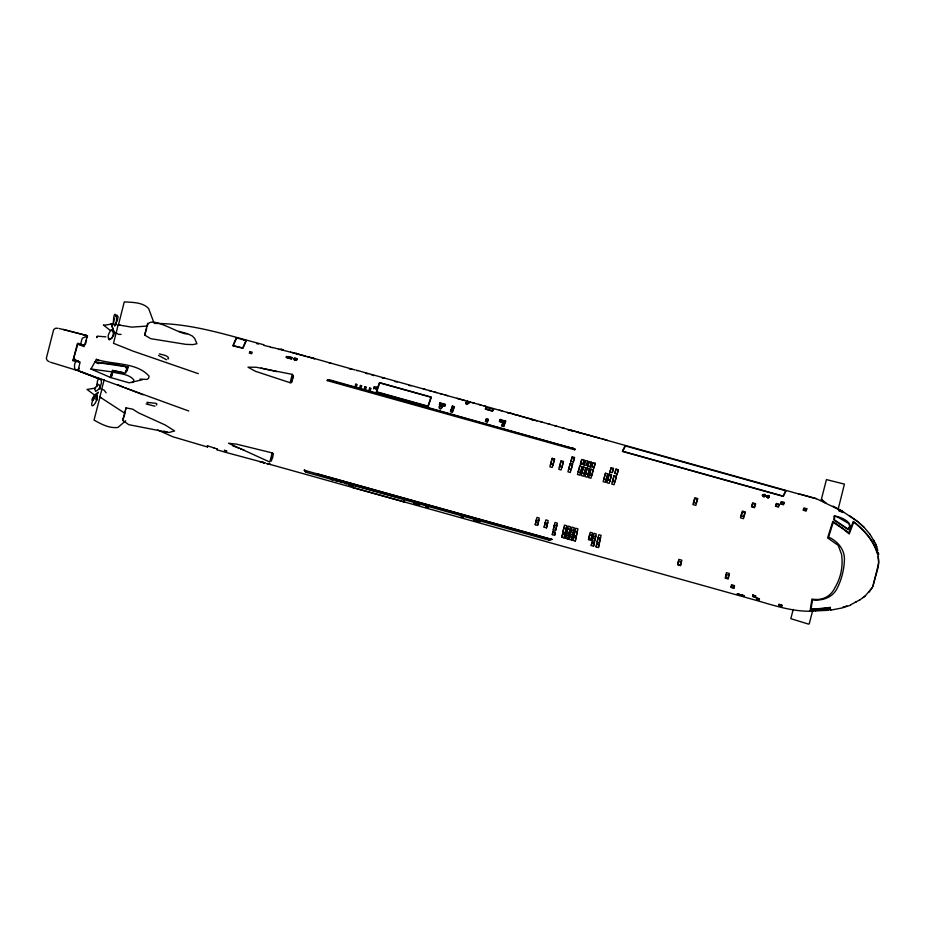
<?xml version="1.0" encoding="UTF-8"?>
<svg xmlns="http://www.w3.org/2000/svg" width="926" height="926" viewBox="0 0 926 926"><rect width="100%" height="100%" fill="white"/><g stroke="black" fill="none" stroke-linecap="round" stroke-linejoin="round"><path stroke-width="1.39" d="M122.683 420.323L126.04 407.88L132.684 409.165L138.449 412.822L165.21 424.999L174.609 430.926L168.926 432.523L128.714 424.664L122.707 420.381L124.721 414.385M188.754 411.005L78.062 370.701L80.064 362.24L74.103 359.716L74.705 358.663M96.663 386.397L97.462 380.991L98.793 378.225M95.008 395.437L87.032 389.441L95.679 388.052M110.275 330.466L103.504 325.061M103.457 325.339L113.504 323.787A3.808 1.377 89.3 0 1 114.187 324.679L114.697 326.091C119.558 318.139 113.308 305.302 113.435 323.868M101.929 389.441L99.765 396.941M118.331 325.315L124.281 301.888C132.256 302.432 143.171 302.154 148.716 308.717L154.005 323M147.697 323.243L144.676 335.073L150.718 338.673L185.848 344.356L192.816 344.622L196.925 343.754L194.622 338.326L192.226 335.941L187.48 333.707C181.45 335.86 149.676 313.567 147.327 325.848M113.296 323.382L114.407 318.278M125.103 413.181L125.427 410.82M304.353 470.269L551.792 539.453L549.095 540.217L305.696 472.167L304.341 470.304L305.719 470.651M332.839 478.719L332.689 479.992L331.369 479.622M336.138 479.645L335.988 480.918L337.307 481.277L337.458 480.015M340.745 480.93L340.594 482.203L341.914 482.562M346.694 482.596L346.544 483.858L345.224 483.499M426.643 505.955L426.585 506.881M428.078 506.36L428.032 507.286M461.646 515.689L461.576 516.65M463.081 516.095L463.023 517.055M477.966 520.296L477.92 521.234M479.413 520.701L479.355 521.627M756.681 599.076L756.75 598.219L759.077 598.867L759.007 599.724M781.613 606.136L781.683 605.28L779.368 604.609L779.287 605.477M878.6 563.274L873.507 584.283M352.609 484.46L352.609 487.493L404.523 502.008L404.303 500.503M404.164 499.079L404.187 501.857M327.248 380.609L329.343 379.753L574.93 449.006L574.687 449.781L327.248 380.609L327.491 379.857L329.343 379.753M574.687 449.781L572.754 447.802M291.597 381.362L293.368 375.447M97.045 386.003L97.635 383.468M535.228 524.729L536.941 517.403L539.256 518.051L537.555 525.378L535.228 524.729L536.582 519.474M544.152 527.218L545.854 519.891L548.169 520.539L546.467 527.866L544.152 527.218L545.159 523.283M552.301 534.626L552.949 531.455L555.264 532.103L554.616 535.274L552.301 534.626L553.32 530.656M553.285 529.776L554.987 522.449L557.302 523.097L555.6 530.424L553.285 529.776L554.628 524.521M561.827 537.288L562.464 534.117L564.779 534.765L564.142 537.937L561.827 537.288L562.846 533.318M562.811 532.438L564.513 525.111L566.828 525.76L565.126 533.087L562.811 532.438L564.154 527.183M565.543 538.33L566.18 535.147L568.495 535.795L567.858 538.978L565.543 538.33L566.55 534.36M566.515 533.469L568.228 526.142L570.543 526.79L568.842 534.117L566.515 533.469L567.87 528.214M569.259 539.36L569.895 536.189L572.21 536.837L571.573 540.008L569.259 539.36L570.266 535.39M570.231 534.51L571.932 527.183L574.259 527.832L572.546 535.159L570.231 534.51L571.573 529.255M572.962 540.402L573.611 537.23L575.926 537.879L575.278 541.05L572.962 540.402L573.981 536.432M573.946 535.552L575.648 528.225L577.963 528.873L576.261 536.2L573.946 535.552L574.953 531.605M588.508 539.615L590.209 532.288L592.524 532.936L590.823 540.263L588.508 539.615L589.85 534.36M591.239 545.507L591.876 542.335L594.191 542.983L593.554 546.155L591.239 545.507L592.258 541.536M592.212 540.657L593.925 533.33L596.24 533.978L594.538 541.305L592.212 540.657L593.566 535.402M596.112 546.872L596.761 543.701L599.076 544.349L598.439 547.521L596.112 546.872L597.131 542.902M597.096 542.023L598.798 534.696L601.124 535.344L599.411 542.671L597.096 542.023L598.103 538.075M126.04 407.88L125.647 409.662M108.562 337.62C108.203 343.801 114.812 334.83 114.65 332.33M87.171 337.492L87.519 335.733L84.046 346.648L78.097 344.136M79.601 362.043L72.992 360.689L77.309 343.812L83.919 345.178M78.154 343.037L72.992 360.689M76.117 361.672C73.409 362.911 74.08 373.502 78.097 369.312M80.435 344.808L82.252 338.21L86.06 336.775L86.766 335.536L59.276 328.533M85.47 344.113L86.488 340.143M104.187 379.66L101.779 389.059L104.129 390.17L106.166 392.832M121.121 334.402L118.412 334.367L116.178 332.816L113.493 343.315L132.754 351.023L198.314 373.664M101.166 397.717L99.973 397.069L94.035 420.091C101.212 424.143 109.418 428.576 117.938 427.442L125.728 420.798M125.797 372.97L126.816 369.011L125.346 366.638L94.811 362.182L90.956 369.011L110.333 377.391L112.555 370.4L122.718 372.426M110.333 377.391L112.555 370.4M142.291 379.753L129.189 382.832L110.981 377.634L113.122 370.713L124.721 373.213L128.101 366.974L115.403 364.45L94.903 362.008L96.397 359.369C112.74 364.913 136.805 361.997 149.098 376.211L148.507 378.502L146.817 379.428L139.953 379.104M111.953 375.308L113.122 370.713M127.07 371.002L128.101 366.974M373.78 388.955L374.382 386.628L376.697 387.276L376.095 389.603M550.6 464.019L549.894 466.797L552.209 467.433L554.535 458.995L552.22 458.347L551.167 461.9L550.6 464.019L552.915 464.667M550.542 464.921L552.22 458.347M537.555 525.378L538.897 520.123M552.857 465.57L554.535 458.995M559.512 466.507L558.806 469.285L561.121 469.933L563.459 461.495L561.133 460.847L560.091 464.389L559.512 466.507L561.839 467.155M559.454 467.41L561.133 460.847M546.467 527.866L547.81 522.611M562.105 466.75L563.459 461.495M568.645 469.065L567.939 471.832L570.254 472.48L572.592 464.042L570.277 463.394L569.224 466.947L568.645 469.065L570.972 469.714M568.587 469.968L570.277 463.394M570.856 462.143L572.21 456.842L574.525 457.49L573.171 462.792M555.6 530.424L556.943 525.169M571.238 469.297L572.592 464.042M554.616 535.274L555.299 532.624M578.171 471.728L577.465 474.494L579.78 475.142L582.107 466.704L579.792 466.056L578.738 469.609L578.171 471.728L580.486 472.376M578.449 471.311L579.792 466.056M580.382 464.806L581.736 459.504L584.051 460.153L583.033 464.123M565.126 533.087L566.133 529.14M580.428 473.279L582.107 466.704M564.142 537.937L565.161 533.966M581.887 472.769L581.181 475.536L583.496 476.184L585.822 467.746L583.507 467.098L582.454 470.651L581.887 472.769L584.202 473.417M581.829 473.672L583.507 467.098M584.086 465.836L585.44 460.546L587.767 461.194L586.748 465.165M568.842 534.117L569.849 530.181M584.48 473.001L585.822 467.746M567.858 538.978L568.877 535.008M585.602 473.799L584.885 476.577L587.211 477.226L589.538 468.787L587.223 468.139L586.17 471.681L585.602 473.799L587.917 474.448M585.545 474.702L587.223 468.139M587.802 466.878L589.156 461.588L591.471 462.236L590.117 467.526M572.546 535.159L573.564 531.223M588.195 474.043L589.538 468.787M571.573 540.008L572.581 536.038M589.318 474.841L588.6 477.619L590.915 478.256L593.253 469.818L590.938 469.169L589.885 472.723L589.318 474.841L591.633 475.489M589.249 475.744L590.938 469.169M591.853 466.588L592.872 462.63L595.187 463.266L593.832 468.568M576.261 536.2L577.268 532.253M591.911 475.073L593.253 469.818M575.278 541.05L576.296 537.08M603.868 478.916L603.162 481.682L605.477 482.33L607.803 473.892L605.488 473.244L604.447 476.797L603.868 478.916L606.183 479.564M603.81 479.818L605.488 473.244M590.823 540.263L592.165 535.008M606.125 480.467L607.803 473.892M607.583 479.946L606.877 482.724L609.192 483.372L611.519 474.934L609.204 474.286L608.15 477.828L607.583 479.946L609.898 480.594M607.861 479.541L609.204 474.286M609.783 473.024L611.137 467.734L613.463 468.382L612.445 472.353M594.538 541.305L595.881 536.05M609.84 481.497L611.519 474.934M593.554 546.155L594.573 542.185M612.468 481.312L611.75 484.09L614.077 484.738L616.403 476.288L614.088 475.651L613.035 479.193L612.468 481.312L614.783 481.96M612.41 482.214L614.088 475.651M615.003 473.07L616.022 469.1L618.337 469.748L616.982 475.038M599.411 542.671L600.43 538.724M615.061 481.555L616.403 476.288M598.439 547.521L599.446 543.55M793.212 609.412L790.839 618.672L808.548 624.112L809.255 623.823L812.472 611.264M825.61 503.026L821.35 499.45L826.432 479.587L844.431 484.124L838.065 509.589M96.836 337.55L97.068 336.323L96.628 337.573M144.676 335.073L145.799 331.207M572.21 456.842L570.937 461.136L573.263 461.785L574.525 457.49M581.736 459.504L580.463 463.799L582.778 464.447L584.051 460.153M585.44 460.546L584.179 464.829L586.494 465.477L587.767 461.194M589.156 461.588L587.894 465.871L590.209 466.519L591.471 462.236M592.872 462.63L591.61 466.912L593.925 467.561L595.187 463.266M611.137 467.734L609.875 472.017L612.19 472.665L613.463 468.382M616.022 469.1L614.76 473.383L617.075 474.031L618.337 469.748M272.302 456.773L271.445 461.067M551.815 539.106L549.095 540.217M146.25 329.76L146.655 328.522M79.231 368.27L78.062 370.701L99.117 378.873M269.651 461.981L228.525 443.241L236.732 444.191L272.186 452.907L269.917 461.576M417.128 504.091L415.867 502.806L414.431 503.374M374.382 386.628L373.838 388.087L376.153 388.735L376.697 387.276M872.639 586.586L877.848 568.495C882.165 549.569 867.326 532.172 853.274 521.442L848.841 532.809L832.821 521.338L827.612 537.902L838.262 545.402L841.699 554.778L842.047 559.999A53.5 51.104 29.4 0 1 835.032 587.431C830.761 596.784 821.894 600.928 811.963 599.053L810.296 609.343L829.661 607.757L829.534 609.239L829.997 610.199L830.39 609.736M93.422 398.527C87.669 412.695 98.341 403.053 96.871 395.772M872.396 587.339L873.276 585.116M94.024 397.173L95.135 394.985M116.803 324.459L116.132 324.737M110.981 377.634L111.652 376.454M99.788 388.33L101.466 382.994L101.015 379.093M871.887 588.137L865.034 596.147L859.849 599.886M872.361 587.304L869.086 592.108M292.234 374.37L290.139 382.727L291.586 382.577L293.461 376.199L292.234 374.37L256.328 367.263L247.994 367.182L255.391 371.28L290.139 382.727M267.255 463.695L268.355 463.845M270.149 464.424L756.773 600.523C775.293 605.905 793.929 612.098 813.491 611.148M741.633 595.349L744.191 595.869M877.142 553.042C873.114 540.471 864.178 529.996 853.749 522.137L849.2 533.978L843.262 528.966L833.192 522.426L828.596 537.045C837.509 541.201 844.767 549.326 844.419 559.628A73.883 70.584 29.4 0 1 837 588.6C832.405 597.71 822.138 600.997 812.507 599.932L811.049 608.972L822.901 608.567L830.425 607.317L830.275 609.169L831.05 609.759M83.977 335.513L86.211 335.339M116.178 332.816L118.007 325.35L119.824 324.806M115.449 316.356L117.151 315.199L118.077 316.889L117.382 320.546L115.333 323.984M259.558 461.623L265.195 462.988L225.851 452.397L217.321 449.886L217.193 448.902L213.964 447.987M839.951 509.775L838.921 510.747L840.692 511.592M842.278 512.009L840.391 510.839M828.261 609.979L827.45 609.262L811.338 610.049L810.875 610.766M423.344 388.885L425.659 389.533M428.807 390.425L431.134 391.061M434.282 391.953L436.597 392.601M439.757 393.481L442.072 394.129M445.221 395.008L447.547 395.657M456.935 398.284L459.25 398.932M459.921 399.118L462.236 399.766M462.896 399.951L465.222 400.599M468.973 401.919L467.503 401.178M472.04 402.509L474.355 403.157M478.592 404.338L480.907 404.986M483.766 405.785L486.081 406.433M486.555 407.336L485.629 409.037L492.331 410.901L493.257 409.211M499.345 410.218L501.869 410.716M507.483 412.487L509.798 413.135M513.444 414.165L515.77 414.813M516.43 414.998L518.965 415.485M519.417 415.832L521.732 416.48M522.403 416.665L524.718 417.313M525.389 417.499L527.704 418.147M528.376 418.332L530.691 418.98M531.362 419.165L533.677 419.814M542.254 422.21L540.147 421.411M550.009 424.386L547.903 423.576M554.269 425.566L556.584 426.215M562.256 427.8L564.571 428.449M572.974 430.798L570.867 430M573.645 430.984L575.96 431.632M576.632 431.829L578.947 432.477M579.618 432.662L581.933 433.31M582.604 433.495L584.919 434.144M585.579 434.329L587.906 434.977M590.892 435.81L588.786 435.012M591.552 435.996L593.879 436.644M594.538 436.829L597.073 437.327M597.525 437.662L599.84 438.311M602.351 439.017L604.875 439.514M605.338 439.85L607.653 440.498M625.42 445.973L622.804 451.275L783.06 496.07L785.676 490.78M862.939 597.606L865.115 596.043M236.628 337.932L233.248 345.641L242.705 347.933L246.003 340.56L236.327 337.816L232.82 345.826L242.948 348.257L246.362 340.618L243.642 339.877M850.994 604.643L856.33 601.703M855.439 602.247L859.93 599.782M131.92 382.612L133.448 381.871L133.911 380.042C129.003 373.699 119.535 374.035 112.416 371.997M156.297 405.09L156.957 404.049L155.707 403.285L146.968 402.37L148.125 402.914M827.948 610.084C831.062 608.37 811.35 611.183 810.933 609.991L810.018 610.72L815.829 610.824M850.554 605.187L842.185 607.942L830.738 610.13M842.729 607.259L846.943 605.928M96.871 395.772L95.957 395.877A3.808 1.655 -75.3 0 1 95.748 395.819M827.45 610.199L828.353 610.06M826.559 610.338L827.728 610.211M416.978 504.138C419.316 502.864 411.584 501.88 415.103 503.686M826.617 610.384L815.389 610.894M147.523 326.033L131.735 327.133L118.389 324.922M167.93 358.837L168.544 358.79C169.111 355.41 161.888 354.866 159.388 353.848M271.573 458.405L272.429 458.382L273.39 453.636L272.186 452.907M154.515 323.452C192.099 323.267 227.912 335.432 263.887 344.761M811.037 610.766L813.364 610.836M268.517 463.833L266.85 463.602L267.695 463.718M739.77 594.793L740.476 594.828L737.837 593.867M741.784 595.048L741.124 594.943L741.633 595.268M57.968 328.255L55.583 328.267L53.673 329.598L46.3 358.431L47.307 360.573L49.379 361.823M97.612 336.196L105.888 336.856M267.163 463.59L268.008 463.776M154.874 406.201L146.088 403.933M90.956 369.011L111.745 371.858M738.01 593.96L737.038 593.867L737.582 594.133M741.541 594.943L742.397 595.163M743.543 595.881L744.527 595.962L741.888 594.99M261.155 368.108L276.851 371.662M256.571 343.581L258.504 344.044M270.404 347.111L272.36 347.701M263.956 345.386L270.068 346.891M272.325 347.424L290.625 352.204M178.845 331.334L187.48 333.707M278.703 349.287L279.606 349.519M416.26 504.091L414.952 503.698M738.242 593.948L739.561 594.342M743.312 595.881L742.42 595.638M63.292 329.401L86.731 335.582M307.42 356.568L355.237 369.995M290.614 352.065L305.499 356.059M291.991 352.575L314.759 358.79M312.444 358.165L314.088 358.605M800.342 494.287L816.223 498.605L842.116 511.187M816.234 498.732L798.721 493.847M260.669 461.75L264.743 463.035L260.808 461.831M510.677 413.17L512.992 413.818M356.51 370.226L798.744 493.975M328.857 362.737L331.172 363.386M351.741 369.127L349.484 368.895M356.545 370.469L357.216 370.666M368.154 373.722L365.897 373.491M371.303 374.602L373.687 375.667M384.568 378.306L382.311 378.074M397.323 381.871L395.078 381.639M411.179 385.748L408.922 385.517M467.167 401.467L470.258 402.335L466.924 401.664M507.749 412.741L510.064 413.39M533.955 420.068L531.698 419.837M534.626 420.254L536.941 420.902M570.335 430.243L568.089 430.011M573.321 431.076L571.076 430.845M576.979 432.095L579.294 432.743M466.808 401.768L469.413 402M466.577 401.965C475.327 403.551 462.965 402.833 467.595 401.19M327.491 379.857L328.857 380.239M330.177 380.609L335.478 382.079M336.763 382.45L349.611 386.038M351 386.431L574.93 449.029M536.223 520.169L538.55 520.817M545.148 522.669L547.463 523.317M554.28 525.216L556.595 525.864M563.807 527.878L566.122 528.526M567.511 528.92L569.837 529.568M571.226 529.961L573.541 530.598M574.942 530.992L577.257 531.64M589.503 535.066L591.818 535.714M593.207 536.096L595.534 536.744M598.092 537.462L600.407 538.11M317.479 473.938L326.473 476.462M327.862 476.844L551.792 539.453M363.536 487.516L367.634 488.662M384.024 493.245L390.853 495.155M363.987 487.84L352.91 484.749L352.933 487.527M366.765 488.615L380.609 492.493M383.387 493.269L397.231 497.135M268.505 463.776L269.744 464.192M268.714 463.949L270.033 464.331L268.876 463.938M76.858 370.342L50.641 362.274M167.56 432.326L164.064 431.169M214.404 448.057L207.25 445.73L207.366 446.957L172.954 436.806L157.651 430M242.878 449.677L244.117 450.082M269.072 464.053L270.299 464.539M240.494 448.832L242.23 449.446M166.518 359.739L158.496 355.422M239.348 448.392L232.519 445.684M124.802 387.693L143.009 394.777M78.027 370.62L101.166 379.66M743.451 595.476L744.261 595.754M742.154 595.487L741.344 595.21M823.341 501.753L826.015 502.911M117.301 384.556L123.505 387.184M94.903 362.008L98.584 363.675M839.951 509.971L841.746 511.268M840.056 510.238L841.803 511.522M96.397 359.369L98.862 360.654M833.006 506.128L841.607 510.735L857.673 521.604M839.639 510.064L843.111 512.541M839.523 510.168L841.283 511.025M839.361 510.342L840.461 510.77M839.234 510.457L841.005 511.291L839.905 511.302M839.037 510.631L840.148 511.071M99.927 397.046L124.269 412.88M840.692 510.55L841.398 510.909M840.102 511.117L840.877 511.407M849.316 515.55L856.944 521.025M821.35 499.45L824.649 501.961M857.638 521.512L864.282 527.542L870.116 534.452M858.333 522.125L864.247 527.461M870.081 534.371L874.283 541.49M873.345 539.893L875.44 543.458M304.376 469.933L305.696 472.167M95.702 399.037L96.941 400.264L97.056 395.796M875.741 544.222L876.748 546.757M875.394 543.388L875.95 544.754M876.193 545.345L877.836 550.611M841.665 510.978L841.838 511.627M840.009 510.064L840.171 510.712M878.161 556.653L878.705 562.522M878.38 553.03L878.693 554.651M878.207 552.533L878.427 553.69M216.869 448.879L216.997 449.793M99.8 386.605L99.95 389.452M207.586 445.915L207.69 447.038M94.892 394.534L94.903 395.46M78.444 361.337A2.211 0.637 14.4 0 1 75.423 360.735A2.211 0.637 14.4 0 1 75.087 359.739M81.87 344.46A2.211 0.637 14.4 0 1 80.226 344.067M83.039 344.9A2.211 0.637 14.4 0 1 81.43 345.062A2.211 0.637 14.4 0 1 79.185 344.287M78.201 360.723A2.211 0.637 14.4 0 1 77.715 360.689M76.603 360.469A2.211 0.637 14.4 0 1 74.925 359.67M113.539 333.059L112.162 337.909L109.314 339.541C106.409 336.763 109.465 332.098 111.398 329.563L113.539 333.059M834.222 516.129L833.967 519.984L848.181 529.707C855.497 522.38 838.481 515.921 834.222 516.129M834.65 516.164L834.407 519.88L847.996 528.966L849.813 526.223L848.772 523.514L837.405 516.928L834.65 516.164M426.33 505.665C425.265 507.286 429.213 508.386 428.437 506.256L426.33 505.665M461.333 515.4C460.21 517.055 464.25 518.178 463.44 515.979L461.333 515.4M477.666 520.007C476.589 521.627 480.548 522.739 479.772 520.597L477.666 520.007M731.123 586.852L731.054 587.478L734.04 588.311L734.526 585.626L731.54 584.792L731.123 586.852M731.459 586.945L733.728 588.022L734.098 586.042L731.772 585.394L731.459 586.945M752.757 595.082L752.595 596.506L755.581 597.339L755.743 595.916L752.757 595.082M753.07 595.372L752.942 596.402L755.269 597.05L755.396 596.02L753.07 595.372M756.449 597.93C755.292 599.654 760.211 601.02 759.436 598.763L756.449 597.93M779.055 604.319C777.863 606.021 782.921 607.514 782.042 605.176L779.055 604.319M296.852 359.276L295.07 360.075L294.179 358.524A1.447 0.613 13.8 0 1 295.707 358.478A1.447 0.613 13.8 0 1 296.864 359.276M297.2 359.334C296.864 361.325 292.859 360.26 293.878 358.397A1.794 0.764 13.8 0 1 295.776 358.339A1.794 0.764 13.8 0 1 297.2 359.334M94.672 388.642L95.575 391.362C102.52 388.11 100.17 380.065 94.672 388.642M441.945 407.07C439.04 412.012 438.276 402.741 441.945 407.07M442.292 407.104C438.681 413.193 437.743 401.745 442.292 407.104M762.318 495.086C764.644 500.399 767.527 491.845 762.318 495.086M762.654 495.178C764.529 499.461 766.855 492.574 762.654 495.178M766.369 496.209C768.696 501.522 771.578 492.979 766.369 496.209M766.705 496.301C768.568 500.584 770.907 493.697 766.705 496.301M678.237 561.932L677.635 564.86L680.633 565.705L681.837 560.207L678.851 559.373L678.237 561.932M678.561 562.024L678.075 564.455L680.402 565.103L681.073 561.908L678.746 561.26L678.561 562.024M725.822 575.231L725.22 578.171L728.218 579.005L729.422 573.507L726.435 572.673L725.822 575.231M726.146 575.324L725.66 577.755L727.986 578.403L728.658 575.208L726.331 574.56L726.146 575.324M113.805 331.577L111.27 323.776L113.805 331.577M98.249 392.346C89.81 407.996 89.984 396.965 98.249 392.346M693.643 501.73L692.88 504.543L695.866 505.376L697.799 498.593L694.813 497.76L693.643 501.73M693.968 501.823L693.748 502.656L696.074 503.304L697.266 499.195L694.94 498.535L693.968 501.823M741.228 515.03L740.464 517.842L743.451 518.676L745.384 511.904L742.397 511.071L741.228 515.03M741.552 515.122L741.332 515.967L743.659 516.615L744.851 512.495L742.525 511.846L741.552 515.122M752.306 504.103L751.484 506.881L754.47 507.714L755.685 503.756L752.688 502.922L752.306 504.103M752.641 504.195L752.016 506.29L754.343 506.939L755.222 504.033L752.896 503.385L752.641 504.195M377.171 389.14L376.245 392.092L428.159 406.595L431.377 397.104L379.463 382.588L377.171 389.14M377.507 389.233L376.697 391.802L427.951 406.132L430.96 397.242L379.706 382.913L377.507 389.233M355.804 384.163L355.005 386.582L356.325 386.941L357.123 384.533L355.804 384.163M360.422 385.459L359.624 387.867L360.943 388.237L361.742 385.818L360.422 385.459M365.029 386.744L364.231 389.151L365.55 389.522L366.337 387.103L365.029 386.744M369.659 388.04L368.861 390.448L370.18 390.818L370.979 388.399L369.659 388.04M451.008 409.778L450.406 411.607L452.501 412.197L453.451 409.466L451.344 408.875L451.008 409.778M451.332 409.871L450.858 411.329L452.293 411.734L453.022 409.605L451.587 409.199L451.332 409.871M486 419.559L485.363 421.504L487.47 422.094L488.419 419.316L486.312 418.726L486 419.559M486.335 419.652L485.826 421.226L487.261 421.619L488.002 419.455L486.335 419.652M502.332 424.131L501.73 425.983L503.825 426.573L504.774 423.83L502.668 423.24L502.332 424.131M502.668 424.224L502.181 425.705L503.617 426.11L504.357 423.969L502.911 423.564L502.668 424.224M776.393 503.501L775.502 506.209L778.488 507.043L779.379 504.346L776.393 503.501M776.601 503.975L775.953 505.932L778.28 506.58L778.928 504.624L776.601 503.975M781.116 502.066L780.491 503.952L783.489 504.786L784.299 502.401L781.116 502.066M781.451 502.158L780.954 503.675L783.28 504.323L783.882 502.54L781.451 502.158M803.768 508.328L803.143 510.214L806.141 511.025L806.951 508.629L803.768 508.328M804.092 508.409L803.594 509.925L805.933 510.562L806.523 508.779L804.092 508.409M249.881 351.637L249.326 353.165L251.652 353.755L252.208 352.227L249.881 351.637M286.458 356.51L286.099 357.471L291.586 359.045L292.176 357.563L286.458 356.51M286.794 356.591L286.516 357.332L291.343 358.721L291.783 357.61L286.794 356.591M440 402.914L439.329 404.708L444.827 406.248L445.499 404.454L440 402.914M440.244 403.238L439.746 404.569L444.584 405.924L445.082 404.593L440.244 403.238M452.374 406.097L451.622 408.146L453.717 408.736L454.481 406.688L452.374 406.097M452.617 406.433L452.038 408.007L453.474 408.412L454.064 406.827L452.617 406.433M500.098 419.466L499.334 421.504L501.441 422.094L502.205 420.057L500.098 419.466M500.341 419.791L499.751 421.365L501.197 421.77L501.788 420.196L500.341 419.791M503.698 420.473L502.945 422.511L505.04 423.101L505.804 421.064L503.698 420.473M503.952 420.798L503.362 422.372L504.797 422.777L505.388 421.203L503.952 420.798M622.758 450.418L622.388 451.413L783.303 496.405L786.035 490.838L625.119 445.857L622.758 450.418M465.79 403.609L467.561 404.095L465.79 403.609M465.998 403.146L467.769 403.643L465.998 403.146M466.206 402.694L467.977 403.18L466.206 402.694M466.415 402.231L468.186 402.729L466.415 402.231M485.976 407.463L485.236 409.072L492.597 411.132L493.616 409.28L485.976 407.463M280.856 349.241L283.182 349.866L280.856 349.241M296.204 353.419L298.531 354.056L296.204 353.419M351.324 485.722L349.009 485.074L351.324 485.722M419.524 505.121L414.026 503.582L419.524 505.121M428.414 507.61L426.307 507.02L428.414 507.61M476.138 520.944L474.031 520.354L476.138 520.944M479.749 521.951L477.642 521.361L479.749 521.951M226.743 451.066L224.439 450.36L226.743 451.066"/></g></svg>
